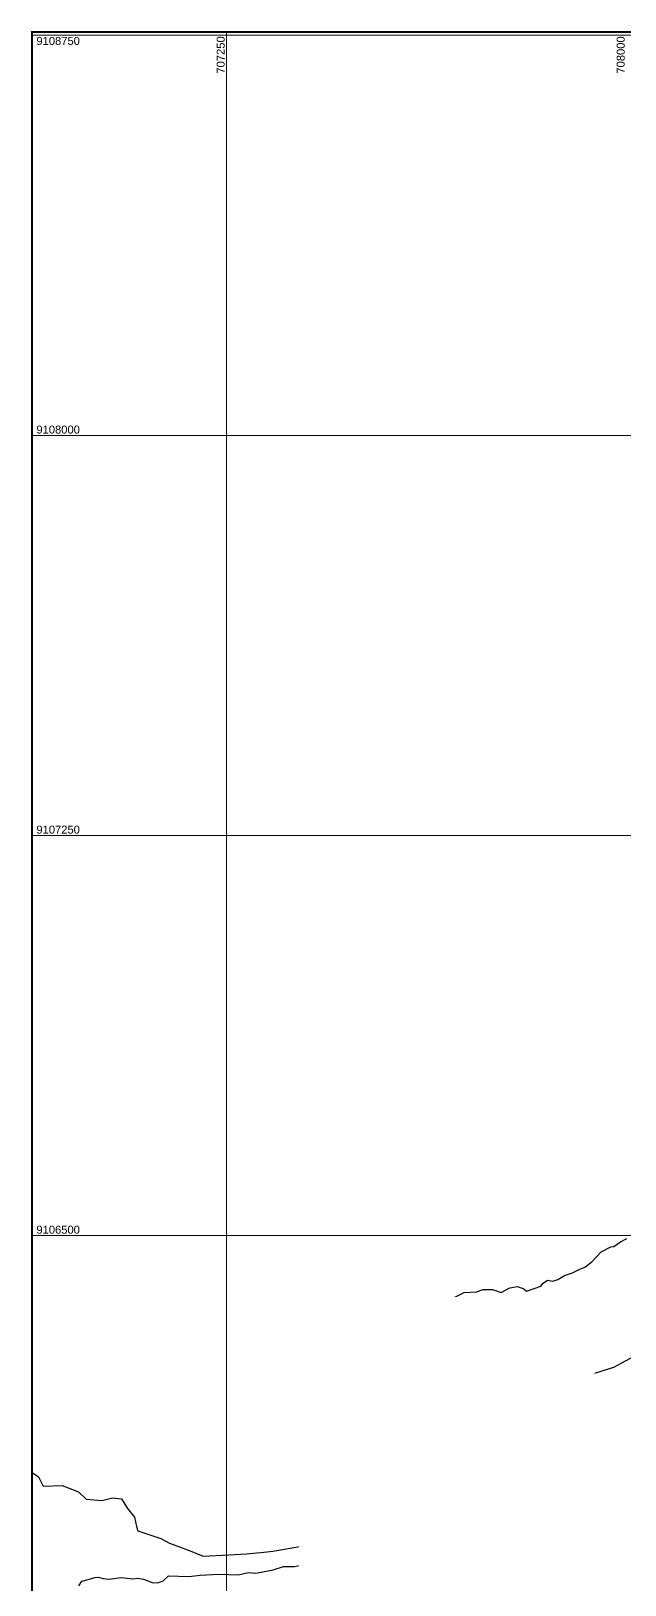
# Model space of a CAD drawing. Header units: inches. Extents: x 706884 to 709953, y 9104378 to 9108758.
# Drawn here: x 706884 to 707997, y 9105845 to 9108758 of the extents above; entities that cross this region are included whole.
import ezdxf

# ---------------------------------------------------------------- set-up
doc = ezdxf.new("R2010")
doc.units = ezdxf.units.IN
doc.header["$MEASUREMENT"] = 0
doc.set_wipeout_variables(frame=1)
doc.layers.get('0').update_dxf_attribs({"lineweight": 0})
doc.layers.add('COORD', color=7, linetype='Continuous', lineweight=0)
doc.layers.add('GRILLA', color=253, linetype='Continuous', lineweight=13)
doc.layers.add('Faja Marginal Quebrada Leon 2019', color=154, linetype='Continuous')
doc.styles.get("Standard").update_dxf_attribs({"font": 'arial.ttf'})

msp = doc.modelspace()

# ---------------------------------------------------------------- linework, layer by layer
at = {"const_width": 3.75}
msp.add_lwpolyline([(706885.6, 9108756), (709951.3, 9108756), (709951.3, 9104379.6), (706885.6, 9104379.6)], close=True, dxfattribs=at)
msp.add_lwpolyline([(706885.6, 9104379.6), (709951.3, 9104379.6), (709951.3, 9108756), (706885.6, 9108756)], close=True)
at = {"layer": 'COORD'}
for p, q in [((706885.7, 9108750), (706974.3, 9108750)), ((707250, 9108756), (707250, 9108679.1)), ((706885.7, 9108000), (706974.3, 9108000)), ((706885.7, 9107250), (706974.3, 9107250)), ((706885.7, 9106500), (706974.3, 9106500))]:
    msp.add_line(p, q, dxfattribs=at)
at = {"layer": 'Faja Marginal Quebrada Leon 2019'}
for points in [[(706885.6, 9106055.9), (706897.4, 9106047.6), (706906.6, 9106030.1), (706941.8, 9106031.2), (706972.9, 9106019.5), (706987.3, 9106005.7), (707016.7, 9106003.1), (707036.5, 9106008.2), (707053.5, 9106006), (707064.5, 9105988.3), (707077.4, 9105972), (707081.1, 9105954.4), (707083.6, 9105946.2), (707126.9, 9105932), (707143.3, 9105923), (707162.2, 9105916.2), (707185, 9105907.5), (707206.7, 9105899), (707254.7, 9105901.4), (707287.5, 9105903.2), (707319.9, 9105906.1), (707337.1, 9105908.4), (707383.8, 9105916.1), (707414.5, 9105921.3), (707434.9, 9105928.9), (707455.6, 9105940), (707477.7, 9105958.6), (707498.1, 9105981.9), (707514.4, 9105998.4), (707527.4, 9106016.3), (707540.2, 9106034), (707552.2, 9106054.5), (707558, 9106085.7), (707562.5, 9106115), (707568.7, 9106130.2), (707571.2, 9106158.3), (707578.2, 9106178), (707583.4, 9106187.8), (707585.7, 9106196.2), (707585.6, 9106220.7), (707590.9, 9106236.9), (707593.6, 9106258.1), (707603.5, 9106277.6), (707615.1, 9106305.3), (707626.8, 9106321.8), (707641, 9106337.9), (707654.6, 9106350.2), (707675.1, 9106367.8), (707678.4, 9106384.6), (707695.9, 9106393.2), (707718.6, 9106394.6), (707731.5, 9106398.8), (707748.6, 9106398.7), (707765.2, 9106393.1), (707781.2, 9106401.8), (707795.9, 9106404.4), (707807.9, 9106399.9), (707812.4, 9106395.6), (707839.8, 9106404.8), (707843.8, 9106410.5), (707852.1, 9106415.9), (707862.3, 9106414.6), (707871.3, 9106417.3), (707883.7, 9106425), (707898.7, 9106429.7), (707912.7, 9106436.7), (707922.1, 9106440.6), (707935.1, 9106450.6), (707952.8, 9106469.3), (707971, 9106478.8), (707976.1, 9106479.4), (707988.8, 9106488.2), (708000.7, 9106494.5)], [(706973.3, 9105843), (706979.1, 9105851.6), (706991.1, 9105854.8), (707003.3, 9105858.9), (707010.4, 9105859.3), (707018.7, 9105856.6), (707029.7, 9105855.8), (707052.4, 9105858.6), (707075.4, 9105856), (707083, 9105857.3), (707094.7, 9105855.6), (707111, 9105849.4), (707121.4, 9105848.7), (707131.7, 9105852.5), (707141.6, 9105861.7), (707179.3, 9105860.5), (707200.6, 9105863.2), (707235.6, 9105864.7), (707272.2, 9105863.7), (707291.7, 9105868.3), (707305, 9105866.7), (707337.9, 9105873.4), (707357.1, 9105879.1), (707377.9, 9105879.1), (707401.3, 9105884.4), (707415.6, 9105888), (707437.3, 9105895.2), (707456.6, 9105896.3), (707470.5, 9105902.1), (707489.3, 9105912.2), (707502, 9105926.6), (707509.2, 9105931.2), (707519.1, 9105939.2), (707529.2, 9105951.8), (707536.3, 9105963.6), (707549.3, 9105979.9), (707562.9, 9105999.6), (707568.4, 9106010.1), (707579.5, 9106028.3), (707586.5, 9106044.9), (707591.4, 9106063.9), (707591.3, 9106063.7), (707593.5, 9106074.1), (707598.4, 9106095.2), (707601.8, 9106116.9), (707606.8, 9106142.8), (707609.7, 9106156.4), (707614.9, 9106167), (707616.8, 9106179.7), (707618.3, 9106192.6), (707627, 9106198.2), (707627.6, 9106213), (707630.9, 9106222.7), (707633.3, 9106230.5), (707634.5, 9106245), (707640.9, 9106255.9), (707652.7, 9106267), (707665.6, 9106280.4), (707684, 9106293.1), (707696, 9106301.4), (707713.8, 9106304.8), (707728.6, 9106300.6), (707735.6, 9106297.5), (707738.5, 9106279.6), (707744.2, 9106269.9), (707756.5, 9106263.1), (707778.1, 9106251.3), (707803.1, 9106242.7), (707837.4, 9106239.1), (707869.3, 9106239.8), (707906.4, 9106238.7), (707942.6, 9106242.2), (707976.6, 9106253.3), (708022.8, 9106278)]]:
    msp.add_lwpolyline(points, dxfattribs=at)
at = {"layer": 'GRILLA'}
for p, q in [((706885.6, 9108750), (709951.3, 9108750)), ((707250, 9104379.6), (707250, 9108756)), ((706885.6, 9108000), (709951.3, 9108000)), ((706885.6, 9107250), (709951.3, 9107250)), ((706885.6, 9106500), (709951.3, 9106500))]:
    msp.add_line(p, q, dxfattribs=at)

# ---------------------------------------------------------------- texts
at = {"layer": 'COORD', "char_height": 15, "attachment_point": 5}
for s, insert in [('\\A1;9108750', (706934.5, 9108739.3)), ('\\A1;9108000', (706934.5, 9108010.7)), ('\\A1;9107250', (706934.5, 9107260.7)), ('\\A1;9106500', (706934.5, 9106510.7))]:
    msp.add_mtext(s, dxfattribs=dict(at, insert=insert))
at = {"layer": 'COORD', "char_height": 15, "attachment_point": 5, "rotation": 90}
for s, insert in [('\\A1;707250', (707239.3, 9108713.1)), ('\\A1;708000', (707989.3, 9108713.1))]:
    msp.add_mtext(s, dxfattribs=dict(at, insert=insert))

# ---------------------------------------------------------------- next in the draw order: wipeouts: each hides what was drawn before it
msp.add_wipeout([(707385.9, 9106384.9), (707940.4, 9106384.9), (707940.4, 9105871.2), (707385.9, 9105871.2)])

doc.saveas('drawing.dxf')
